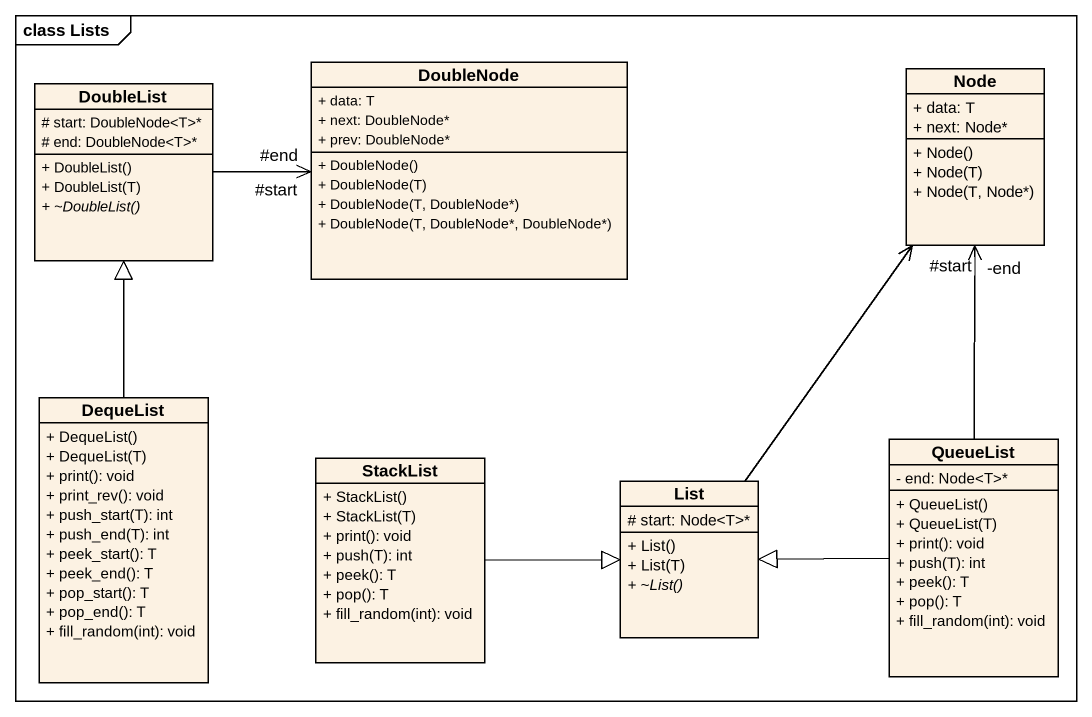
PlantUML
@startuml
mainframe class Lists
hide circle
hide empty members
skinparam classAttributeIconSize 0
class DoubleList {
  # start: DoubleNode<T>*
  # end: DoubleNode<T>*
  + DoubleList()
  + DoubleList(T)
  {abstract} + ~DoubleList()
}
class DoubleNode {
  + data: T
  + next: DoubleNode*
  + prev: DoubleNode*
  + DoubleNode()
  + DoubleNode(T)
  + DoubleNode(T, DoubleNode*)
  + DoubleNode(T, DoubleNode*, DoubleNode*)
}
class "Node" as Node_ {
  + data: T
  + next: Node*
  + Node()
  + Node(T)
  + Node(T, Node*)
}
class DequeList {
  + DequeList()
  + DequeList(T)
  + print(): void
  + print_rev(): void
  + push_start(T): int
  + push_end(T): int
  + peek_start(): T
  + peek_end(): T
  + pop_start(): T
  + pop_end(): T
  + fill_random(int): void
}
class StackList {
  + StackList()
  + StackList(T)
  + print(): void
  + push(T): int
  + peek(): T
  + pop(): T
  + fill_random(int): void
}
class QueueList {
  - end: Node<T>*
  + QueueList()
  + QueueList(T)
  + print(): void
  + push(T): int
  + peek(): T
  + pop(): T
  + fill_random(int): void
}
class List {
  # start: Node<T>*
  + List()
  + List(T)
  {abstract} + ~List()
}
DoubleList -right-> "#end" DoubleNode
DoubleList -right-> "#start" DoubleNode
DequeList -up-|> DoubleList
StackList -right-|> List
QueueList -up-> "-end" Node_
QueueList -left-|> List
List -up-> "#start" Node_
@enduml
